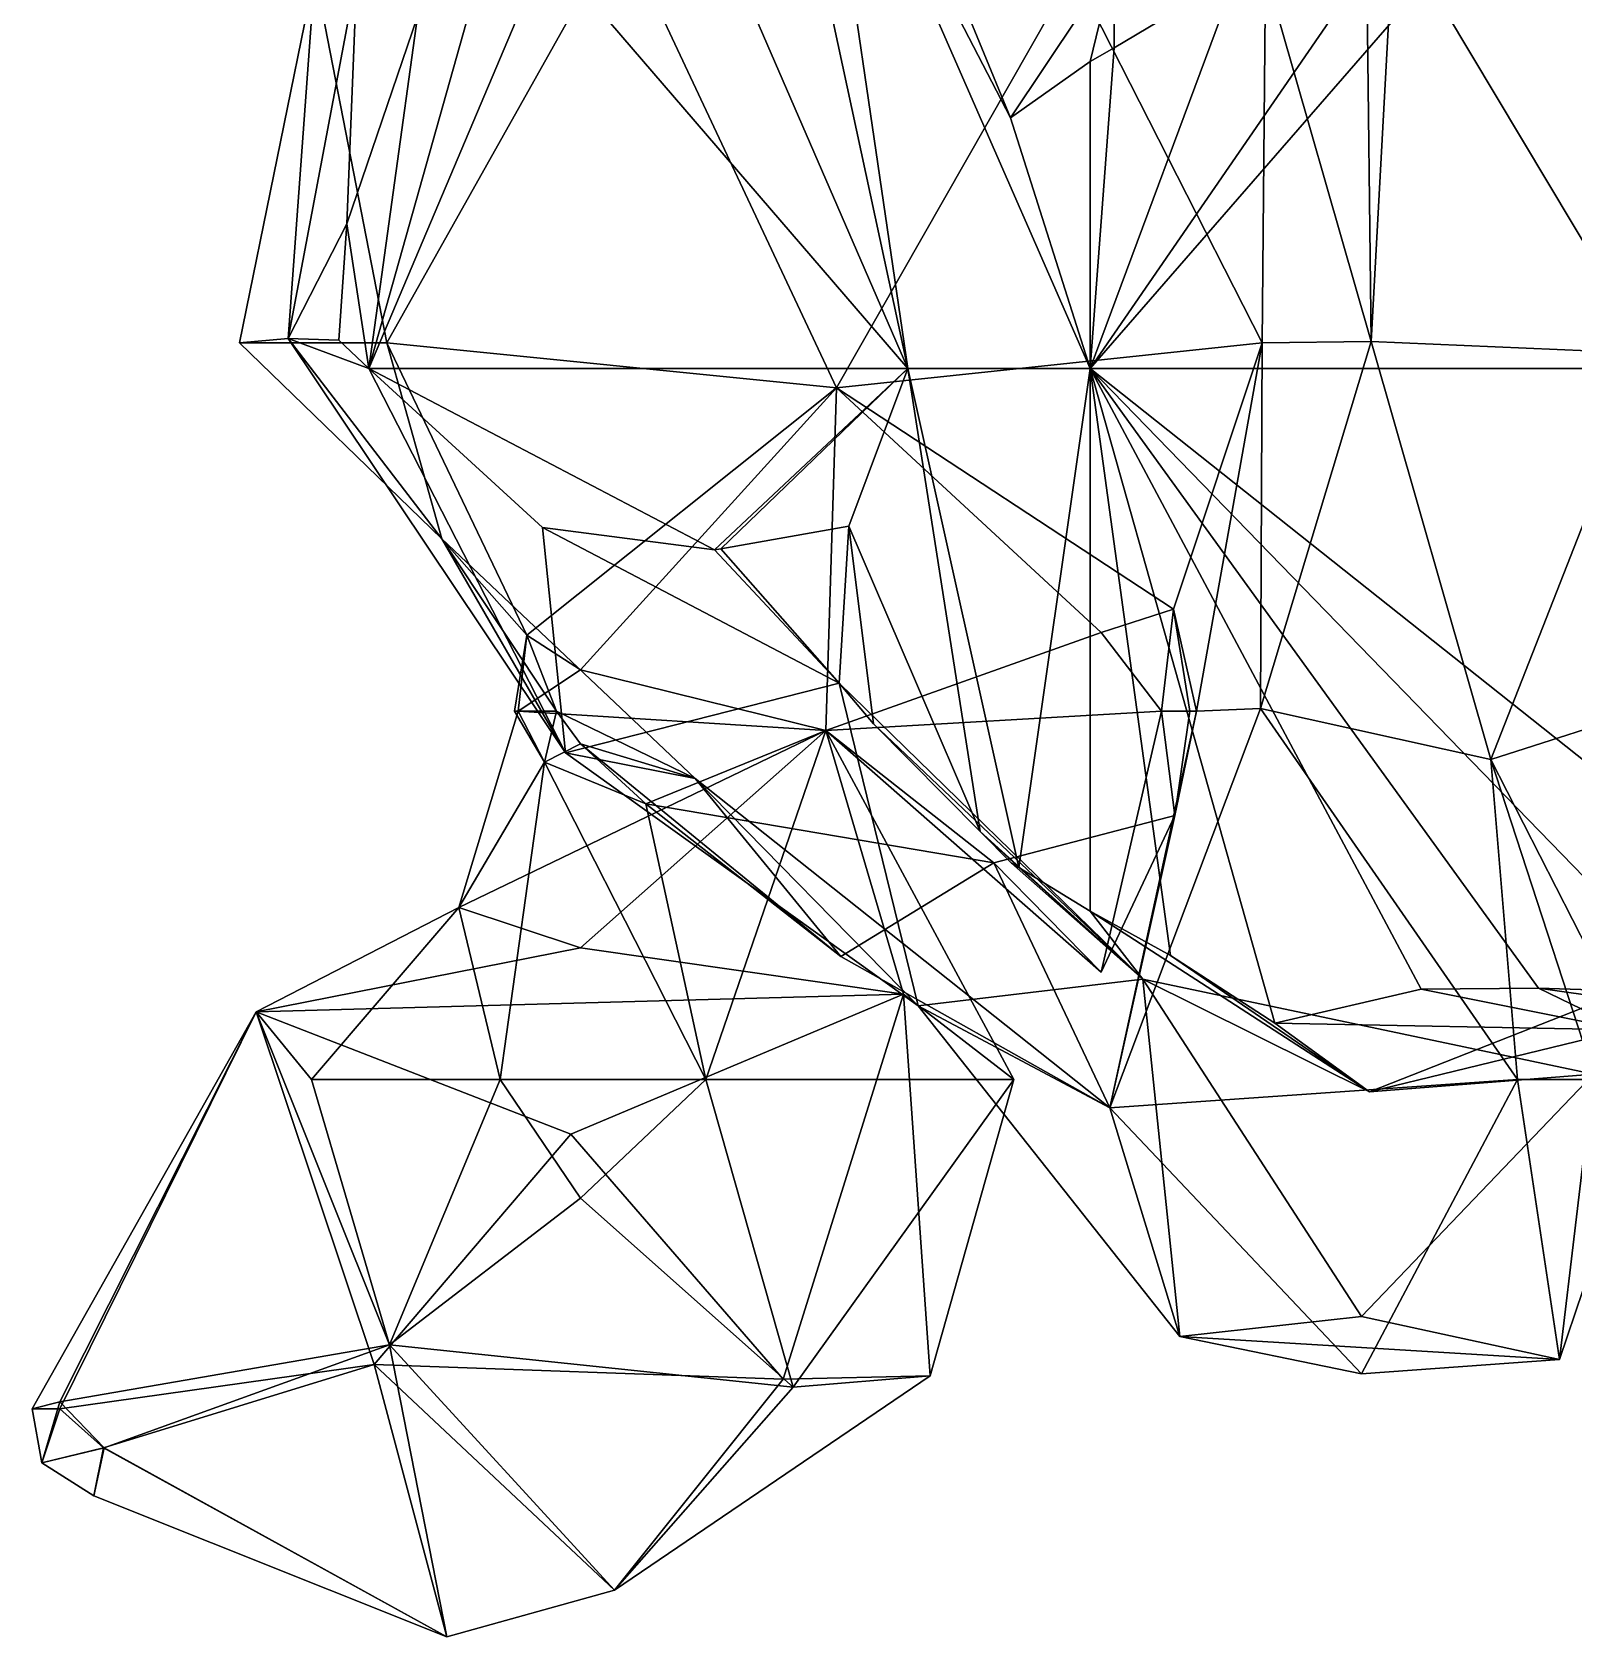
# Model space of a CAD drawing. Extents: x 290095 to 295679, y 4553756 to 4561441.
# Drawn here: x 291468.8 to 291543.4, y 4553890.9 to 4553968.6 of the extents above; entities that cross this region are included whole.
import ezdxf

# ---------------------------------------------------------------- set-up
doc = ezdxf.new("R2010")
doc.units = 0
doc.layers.add('Au_ppm_Pref_-_0_5', color=7, linetype='CONTINUOUS')

msp = doc.modelspace()

# ---------------------------------------------------------------- linework, layer by layer
at = {"layer": 'Au_ppm_Pref_-_0_5'}
for points in [[(291506.748, 4553982.551, 1833.035), (291511.171, 4553952.282, 1832.474), (291505.072, 4553980.606, 1832.474)], [(291520, 4553952.282, 1834.837), (291511.171, 4553952.282, 1832.474), (291506.748, 4553982.551, 1833.035)], [(291513.144, 4553971.714, 1834.109), (291516.139, 4553964.418, 1834.491), (291506.748, 4553982.551, 1833.035)], [(291516.139, 4553964.418, 1834.491), (291520, 4553952.282, 1834.837), (291506.748, 4553982.551, 1833.035)], [(291505.072, 4553980.606, 1832.474), (291511.171, 4553952.282, 1832.474), (291500.963, 4553975.835, 1831.1)], [(291511.171, 4553952.282, 1832.474), (291493.689, 4553972.604, 1828.968), (291500.963, 4553975.835, 1831.1)], [(291540.421, 4553975.759, 1842.519), (291520, 4553952.282, 1834.837), (291536.102, 4553975.669, 1841.158)], [(291570, 4553952.282, 1850.532), (291520, 4553952.282, 1834.837), (291540.421, 4553975.759, 1842.519)], [(291536.102, 4553975.669, 1841.158), (291520, 4553952.282, 1834.837), (291527.073, 4553971.333, 1838.089)], [(291540.421, 4553975.759, 1842.519), (291547.919, 4553975.924, 1844.878), (291570, 4553952.282, 1850.532)], [(291533.593, 4553953.594, 1823.159), (291534.687, 4553973.744, 1827.778), (291533.384, 4553971.342, 1823.373)], [(291547.1, 4553953.009, 1826.977), (291534.687, 4553973.744, 1827.778), (291533.593, 4553953.594, 1823.159)], [(291559.103, 4553972.477, 1828.414), (291534.687, 4553973.744, 1827.778), (291547.1, 4553953.009, 1826.977)], [(291497.256, 4553973.633, 1812.156), (291482.482, 4553971.418, 1817.248), (291485.969, 4553953.524, 1813.019)], [(291497.256, 4553973.633, 1812.156), (291485.969, 4553953.524, 1813.019), (291507.719, 4553951.349, 1811.97)], [(291497.256, 4553973.633, 1812.156), (291507.719, 4553951.349, 1811.97), (291519.187, 4553971.474, 1813.405)], [(291493.689, 4553972.604, 1828.968), (291485.089, 4553952.282, 1825.496), (291490.642, 4553971.996, 1828.118)], [(291511.171, 4553952.282, 1832.474), (291485.089, 4553952.282, 1825.496), (291493.689, 4553972.604, 1828.968)], [(291482.482, 4553971.418, 1817.248), (291481.185, 4553953.745, 1823.712), (291478.838, 4553953.524, 1817.433)], [(291482.482, 4553971.418, 1817.248), (291478.838, 4553953.524, 1817.433), (291485.969, 4553953.524, 1813.019)], [(291482.482, 4553971.418, 1817.248), (291484.518, 4553971.342, 1823.373), (291481.185, 4553953.745, 1823.712)], [(291490.642, 4553971.996, 1828.118), (291485.089, 4553952.282, 1825.496), (291487.442, 4553969.321, 1827.107)], [(291519.187, 4553971.474, 1813.405), (291507.719, 4553951.349, 1811.97), (291528.319, 4553953.524, 1815.971)], [(291521.16, 4553971.935, 1834.65), (291516.139, 4553964.418, 1834.491), (291513.144, 4553971.714, 1834.109)], [(291521.16, 4553971.935, 1834.65), (291520, 4553967.143, 1835.642), (291516.139, 4553964.418, 1834.491)], [(291528.49, 4553971.437, 1817.838), (291519.187, 4553971.474, 1813.405), (291528.319, 4553953.524, 1815.971)], [(291521.16, 4553971.935, 1834.65), (291521.16, 4553967.8, 1836.041), (291520, 4553967.143, 1835.642)], [(291521.16, 4553967.8, 1836.041), (291521.16, 4553971.935, 1834.65), (291527.073, 4553971.333, 1838.089)], [(291528.319, 4553953.524, 1815.971), (291533.593, 4553953.594, 1823.159), (291528.49, 4553971.437, 1817.838)], [(291533.384, 4553971.342, 1823.373), (291528.49, 4553971.437, 1817.838), (291533.593, 4553953.594, 1823.159)], [(291481.185, 4553953.745, 1823.712), (291484.518, 4553971.342, 1823.373), (291484.033, 4553959.281, 1825.617)], [(291487.442, 4553969.321, 1827.107), (291484.033, 4553959.281, 1825.617), (291484.518, 4553971.342, 1823.373)], [(291527.073, 4553971.333, 1838.089), (291520, 4553952.282, 1834.837), (291521.16, 4553967.8, 1836.041)], [(291484.033, 4553959.281, 1825.617), (291487.442, 4553969.321, 1827.107), (291485.089, 4553952.282, 1825.496)], [(291521.16, 4553967.8, 1836.041), (291520, 4553952.282, 1834.837), (291520, 4553967.143, 1835.642)], [(291520, 4553952.282, 1834.837), (291516.139, 4553964.418, 1834.491), (291520, 4553967.143, 1835.642)], [(291481.185, 4553953.745, 1823.712), (291484.033, 4553959.281, 1825.617), (291483.635, 4553953.661, 1825.187)], [(291483.635, 4553953.661, 1825.187), (291484.033, 4553959.281, 1825.617), (291485.089, 4553952.282, 1825.496)], [(291488.634, 4553944.048, 1817.433), (291478.838, 4553953.524, 1817.433), (291481.185, 4553953.745, 1823.712)], [(291483.635, 4553953.661, 1825.187), (291485.089, 4553952.282, 1825.496), (291481.185, 4553953.745, 1823.712)], [(291485.089, 4553952.282, 1825.496), (291494.617, 4553933.69, 1823.455), (291481.185, 4553953.745, 1823.712)], [(291488.634, 4553944.048, 1817.433), (291481.185, 4553953.745, 1823.712), (291494.617, 4553933.69, 1823.455)], [(291528.242, 4553935.841, 1818.569), (291533.593, 4553953.594, 1823.159), (291528.319, 4553953.524, 1815.971)], [(291528.242, 4553935.841, 1818.569), (291539.379, 4553933.37, 1823.981), (291533.593, 4553953.594, 1823.159)], [(291547.1, 4553953.009, 1826.977), (291533.593, 4553953.594, 1823.159), (291539.379, 4553933.37, 1823.981)], [(291488.634, 4553944.048, 1817.433), (291485.969, 4553953.524, 1813.019), (291478.838, 4553953.524, 1817.433)], [(291488.634, 4553944.048, 1817.433), (291492.736, 4553939.38, 1811.494), (291485.969, 4553953.524, 1813.019)], [(291507.719, 4553951.349, 1811.97), (291485.969, 4553953.524, 1813.019), (291492.736, 4553939.38, 1811.494)], [(291507.719, 4553951.349, 1811.97), (291524.026, 4553940.646, 1811.494), (291528.319, 4553953.524, 1815.971)], [(291525.142, 4553935.706, 1813.667), (291528.319, 4553953.524, 1815.971), (291524.026, 4553940.646, 1811.494)], [(291525.142, 4553935.706, 1813.667), (291528.242, 4553935.841, 1818.569), (291528.319, 4553953.524, 1815.971)], [(291555.097, 4553938.4, 1830.049), (291547.1, 4553953.009, 1826.977), (291539.379, 4553933.37, 1823.981)], [(291501.816, 4553943.514, 1829.587), (291493.505, 4553944.59, 1827.41), (291485.089, 4553952.282, 1825.496)], [(291501.816, 4553943.514, 1829.587), (291485.089, 4553952.282, 1825.496), (291511.171, 4553952.282, 1832.474)], [(291493.505, 4553944.59, 1827.41), (291494.617, 4553933.69, 1823.455), (291485.089, 4553952.282, 1825.496)], [(291502.13, 4553943.568, 1829.673), (291501.816, 4553943.514, 1829.587), (291511.171, 4553952.282, 1832.474)], [(291502.13, 4553943.568, 1829.673), (291511.171, 4553952.282, 1832.474), (291508.326, 4553944.659, 1831.387)], [(291514.676, 4553929.892, 1832.474), (291508.326, 4553944.659, 1831.387), (291511.171, 4553952.282, 1832.474)], [(291511.171, 4553952.282, 1832.474), (291516.54, 4553928.149, 1832.903), (291514.676, 4553929.892, 1832.474)], [(291520, 4553952.282, 1834.837), (291516.54, 4553928.149, 1832.903), (291511.171, 4553952.282, 1832.474)], [(291520, 4553952.282, 1834.837), (291520, 4553926.032, 1833.74), (291516.54, 4553928.149, 1832.903)], [(291520, 4553926.032, 1833.74), (291520, 4553952.282, 1834.837), (291523.89, 4553923.88, 1835.404)], [(291523.89, 4553923.88, 1835.404), (291520, 4553952.282, 1834.837), (291528.938, 4553920.617, 1837.544)], [(291520, 4553952.282, 1834.837), (291536.019, 4553922.257, 1840.805), (291528.938, 4553920.617, 1837.544)], [(291520, 4553952.282, 1834.837), (291541.695, 4553922.306, 1843.366), (291536.019, 4553922.257, 1840.805)], [(291520, 4553952.282, 1834.837), (291549.362, 4553922.064, 1846.813), (291541.695, 4553922.306, 1843.366)], [(291520, 4553952.282, 1834.837), (291554.757, 4553924.695, 1849.356), (291549.362, 4553922.064, 1846.813)], [(291520, 4553952.282, 1834.837), (291570, 4553952.282, 1850.532), (291554.757, 4553924.695, 1849.356)], [(291507.719, 4553951.349, 1811.97), (291492.736, 4553939.38, 1811.494), (291495.334, 4553937.709, 1810.826)], [(291507.203, 4553934.778, 1806.025), (291507.719, 4553951.349, 1811.97), (291495.334, 4553937.709, 1810.826)], [(291507.203, 4553934.778, 1806.025), (291520.533, 4553939.521, 1810.222), (291507.719, 4553951.349, 1811.97)], [(291507.719, 4553951.349, 1811.97), (291520.533, 4553939.521, 1810.222), (291524.026, 4553940.646, 1811.494)], [(291493.505, 4553944.59, 1827.41), (291501.816, 4553943.514, 1829.587), (291507.855, 4553937.06, 1828.928)], [(291493.505, 4553944.59, 1827.41), (291507.855, 4553937.06, 1828.928), (291494.617, 4553933.69, 1823.455)], [(291507.855, 4553937.06, 1828.928), (291502.13, 4553943.568, 1829.673), (291508.326, 4553944.659, 1831.387)], [(291509.52, 4553935.091, 1831.305), (291507.855, 4553937.06, 1828.928), (291508.326, 4553944.659, 1831.387)], [(291509.52, 4553935.091, 1831.305), (291508.326, 4553944.659, 1831.387), (291514.676, 4553929.892, 1832.474)], [(291488.634, 4553944.048, 1817.433), (291494.617, 4553933.69, 1823.455), (291500.878, 4553932.448, 1817.433)], [(291500.878, 4553932.448, 1817.433), (291494.169, 4553935.706, 1812.043), (291488.634, 4553944.048, 1817.433)], [(291488.634, 4553944.048, 1817.433), (291494.169, 4553935.706, 1812.043), (291492.736, 4553939.38, 1811.494)], [(291507.855, 4553937.06, 1828.928), (291501.816, 4553943.514, 1829.587), (291502.13, 4553943.568, 1829.673)], [(291524.026, 4553940.646, 1811.494), (291520.533, 4553939.521, 1810.222), (291523.452, 4553935.706, 1810.118)], [(291524.026, 4553940.646, 1811.494), (291523.452, 4553935.706, 1810.118), (291524.829, 4553935.706, 1811.494)], [(291525.142, 4553935.706, 1813.667), (291524.026, 4553940.646, 1811.494), (291524.829, 4553935.706, 1811.494)], [(291494.169, 4553935.706, 1812.043), (291492.137, 4553935.706, 1811.494), (291492.736, 4553939.38, 1811.494)], [(291492.736, 4553939.38, 1811.494), (291492.137, 4553935.706, 1811.494), (291492.314, 4553935.706, 1810.07)], [(291492.736, 4553939.38, 1811.494), (291492.314, 4553935.706, 1810.07), (291495.334, 4553937.709, 1810.826)], [(291507.203, 4553934.778, 1806.025), (291523.452, 4553935.706, 1810.118), (291520.533, 4553939.521, 1810.222)], [(291555.097, 4553938.4, 1830.049), (291539.379, 4553933.37, 1823.981), (291544.359, 4553918.153, 1829.875)], [(291507.203, 4553934.778, 1806.025), (291495.334, 4553937.709, 1810.826), (291492.314, 4553935.706, 1810.07)], [(291507.855, 4553937.06, 1828.928), (291511.683, 4553921.456, 1822.787), (291494.617, 4553933.69, 1823.455)], [(291507.855, 4553937.06, 1828.928), (291509.52, 4553935.091, 1831.305), (291522.549, 4553922.734, 1828.867)], [(291507.855, 4553937.06, 1828.928), (291522.549, 4553922.734, 1828.867), (291511.683, 4553921.456, 1822.787)], [(291507.203, 4553934.778, 1806.025), (291492.314, 4553935.706, 1810.07), (291489.455, 4553926.201, 1805.555)], [(291493.59, 4553933.239, 1811.494), (291489.455, 4553926.201, 1805.555), (291492.314, 4553935.706, 1810.07)], [(291494.169, 4553935.706, 1812.043), (291493.59, 4553933.239, 1811.494), (291492.137, 4553935.706, 1811.494)], [(291492.137, 4553935.706, 1811.494), (291493.59, 4553933.239, 1811.494), (291492.314, 4553935.706, 1810.07)], [(291494.169, 4553935.706, 1812.043), (291495.334, 4553934.13, 1812.019), (291493.59, 4553933.239, 1811.494)], [(291494.169, 4553935.706, 1812.043), (291500.878, 4553932.448, 1817.433), (291495.334, 4553934.13, 1812.019)], [(291507.203, 4553934.778, 1806.025), (291520.533, 4553923.079, 1807.285), (291523.452, 4553935.706, 1810.118)], [(291524.097, 4553930.664, 1811.494), (291523.452, 4553935.706, 1810.118), (291520.533, 4553923.079, 1807.285)], [(291528.242, 4553935.841, 1818.569), (291520.947, 4553916.52, 1817.42), (291540.681, 4553917.888, 1819.814)], [(291528.242, 4553935.841, 1818.569), (291525.142, 4553935.706, 1813.667), (291520.947, 4553916.52, 1817.42)], [(291525.142, 4553935.706, 1813.667), (291524.097, 4553930.664, 1811.494), (291520.947, 4553916.52, 1817.42)], [(291524.097, 4553930.664, 1811.494), (291524.829, 4553935.706, 1811.494), (291523.452, 4553935.706, 1810.118)], [(291525.142, 4553935.706, 1813.667), (291524.829, 4553935.706, 1811.494), (291524.097, 4553930.664, 1811.494)], [(291528.242, 4553935.841, 1818.569), (291540.681, 4553917.888, 1819.814), (291539.379, 4553933.37, 1823.981)], [(291514.676, 4553929.892, 1832.474), (291522.549, 4553922.734, 1828.867), (291509.52, 4553935.091, 1831.305)], [(291507.203, 4553934.778, 1806.025), (291489.455, 4553926.201, 1805.555), (291495.334, 4553924.262, 1803.43)], [(291495.334, 4553934.13, 1812.019), (291498.499, 4553931.23, 1811.494), (291493.59, 4553933.239, 1811.494)], [(291507.203, 4553934.778, 1806.025), (291495.334, 4553924.262, 1803.43), (291510.963, 4553922.022, 1798.688)], [(291495.334, 4553934.13, 1812.019), (291500.878, 4553932.448, 1817.433), (291507.933, 4553923.841, 1813.479)], [(291495.334, 4553934.13, 1812.019), (291507.933, 4553923.841, 1813.479), (291498.499, 4553931.23, 1811.494)], [(291507.203, 4553934.778, 1806.025), (291501.408, 4553917.888, 1808.418), (291498.499, 4553931.23, 1811.494)], [(291507.203, 4553934.778, 1806.025), (291498.499, 4553931.23, 1811.494), (291515.345, 4553928.369, 1811.494)], [(291507.203, 4553934.778, 1806.025), (291516.308, 4553917.888, 1804.966), (291501.408, 4553917.888, 1808.418)], [(291507.203, 4553934.778, 1806.025), (291515.345, 4553928.369, 1811.494), (291520.533, 4553923.079, 1807.285)], [(291507.203, 4553934.778, 1806.025), (291510.963, 4553922.022, 1798.688), (291516.308, 4553917.888, 1804.966)], [(291500.878, 4553932.448, 1817.433), (291494.617, 4553933.69, 1823.455), (291511.683, 4553921.456, 1822.787)], [(291539.379, 4553933.37, 1823.981), (291547.285, 4553917.888, 1823.373), (291544.359, 4553918.153, 1829.875)], [(291539.379, 4553933.37, 1823.981), (291540.681, 4553917.888, 1819.814), (291547.285, 4553917.888, 1823.373)], [(291493.59, 4553933.239, 1811.494), (291491.449, 4553917.888, 1807.386), (291489.455, 4553926.201, 1805.555)], [(291493.59, 4553933.239, 1811.494), (291501.408, 4553917.888, 1808.418), (291491.449, 4553917.888, 1807.386)], [(291493.59, 4553933.239, 1811.494), (291498.499, 4553931.23, 1811.494), (291501.408, 4553917.888, 1808.418)], [(291511.683, 4553921.456, 1822.787), (291520.947, 4553916.52, 1817.42), (291500.878, 4553932.448, 1817.433)], [(291500.878, 4553932.448, 1817.433), (291520.947, 4553916.52, 1817.42), (291507.933, 4553923.841, 1813.479)], [(291507.933, 4553923.841, 1813.479), (291515.345, 4553928.369, 1811.494), (291498.499, 4553931.23, 1811.494)], [(291515.345, 4553928.369, 1811.494), (291520.947, 4553916.52, 1817.42), (291524.097, 4553930.664, 1811.494)], [(291515.345, 4553928.369, 1811.494), (291524.097, 4553930.664, 1811.494), (291520.533, 4553923.079, 1807.285)], [(291514.676, 4553929.892, 1832.474), (291516.54, 4553928.149, 1832.903), (291516.195, 4553928.36, 1832.819)], [(291514.676, 4553929.892, 1832.474), (291516.195, 4553928.36, 1832.819), (291522.549, 4553922.734, 1828.867)], [(291507.933, 4553923.841, 1813.479), (291520.947, 4553916.52, 1817.42), (291515.345, 4553928.369, 1811.494)], [(291522.549, 4553922.734, 1828.867), (291516.195, 4553928.36, 1832.819), (291516.54, 4553928.149, 1832.903)], [(291522.549, 4553922.734, 1828.867), (291516.54, 4553928.149, 1832.903), (291520, 4553926.032, 1833.74)], [(291489.455, 4553926.201, 1805.555), (291482.319, 4553917.888, 1805.555), (291479.648, 4553921.163, 1799.79)], [(291489.455, 4553926.201, 1805.555), (291479.648, 4553921.163, 1799.79), (291495.334, 4553924.262, 1803.43)], [(291491.449, 4553917.888, 1807.386), (291482.319, 4553917.888, 1805.555), (291489.455, 4553926.201, 1805.555)], [(291522.549, 4553922.734, 1828.867), (291520, 4553926.032, 1833.74), (291533.511, 4553917.295, 1835.531)], [(291520, 4553926.032, 1833.74), (291523.89, 4553923.88, 1835.404), (291533.511, 4553917.295, 1835.531)], [(291545.859, 4553920.289, 1841.343), (291553.251, 4553925.071, 1835.251), (291533.511, 4553917.295, 1835.531)], [(291533.511, 4553917.295, 1835.531), (291553.251, 4553925.071, 1835.251), (291544.359, 4553918.153, 1829.875)], [(291495.334, 4553924.262, 1803.43), (291479.648, 4553921.163, 1799.79), (291510.963, 4553922.022, 1798.688)], [(291533.511, 4553917.295, 1835.531), (291523.89, 4553923.88, 1835.404), (291528.938, 4553920.617, 1837.544)], [(291511.683, 4553921.456, 1822.787), (291522.549, 4553922.734, 1828.867), (291524.338, 4553905.451, 1823.373)], [(291522.549, 4553922.734, 1828.867), (291533.511, 4553917.295, 1835.531), (291544.359, 4553918.153, 1829.875)], [(291544.359, 4553918.153, 1829.875), (291533.132, 4553906.423, 1827.194), (291522.549, 4553922.734, 1828.867)], [(291522.549, 4553922.734, 1828.867), (291533.132, 4553906.423, 1827.194), (291524.338, 4553905.451, 1823.373)], [(291510.963, 4553922.022, 1798.688), (291479.648, 4553921.163, 1799.79), (291494.875, 4553915.241, 1796.261)], [(291510.963, 4553922.022, 1798.688), (291494.875, 4553915.241, 1796.261), (291505.142, 4553903.392, 1796.099)], [(291512.261, 4553903.547, 1799.615), (291510.963, 4553922.022, 1798.688), (291505.142, 4553903.392, 1796.099)], [(291516.308, 4553917.888, 1804.966), (291510.963, 4553922.022, 1798.688), (291512.261, 4553903.547, 1799.615)], [(291536.019, 4553922.257, 1840.805), (291545.859, 4553920.289, 1841.343), (291528.938, 4553920.617, 1837.544)], [(291545.859, 4553920.289, 1841.343), (291536.019, 4553922.257, 1840.805), (291541.695, 4553922.306, 1843.366)], [(291559.729, 4553919.745, 1847.357), (291541.695, 4553922.306, 1843.366), (291549.362, 4553922.064, 1846.813)], [(291559.729, 4553919.745, 1847.357), (291545.859, 4553920.289, 1841.343), (291541.695, 4553922.306, 1843.366)], [(291470.136, 4553902.289, 1800.355), (291468.8, 4553901.959, 1799.615), (291479.648, 4553921.163, 1799.79)], [(291470.136, 4553901.952, 1798.988), (291479.648, 4553921.163, 1799.79), (291468.8, 4553901.959, 1799.615)], [(291485.345, 4553904.103, 1796.251), (291479.648, 4553921.163, 1799.79), (291470.136, 4553901.952, 1798.988)], [(291470.136, 4553902.289, 1800.355), (291479.648, 4553921.163, 1799.79), (291486.1, 4553905.056, 1803.86)], [(291485.345, 4553904.103, 1796.251), (291494.875, 4553915.241, 1796.261), (291479.648, 4553921.163, 1799.79)], [(291479.648, 4553921.163, 1799.79), (291482.319, 4553917.888, 1805.555), (291486.1, 4553905.056, 1803.86)], [(291511.683, 4553921.456, 1822.787), (291524.338, 4553905.451, 1823.373), (291520.947, 4553916.52, 1817.42)], [(291545.859, 4553920.289, 1841.343), (291533.511, 4553917.295, 1835.531), (291528.938, 4553920.617, 1837.544)], [(291491.449, 4553917.888, 1807.386), (291486.1, 4553905.056, 1803.86), (291482.319, 4553917.888, 1805.555)], [(291491.449, 4553917.888, 1807.386), (291495.334, 4553912.141, 1807.47), (291486.1, 4553905.056, 1803.86)], [(291501.408, 4553917.888, 1808.418), (291495.334, 4553912.141, 1807.47), (291491.449, 4553917.888, 1807.386)], [(291501.408, 4553917.888, 1808.418), (291505.632, 4553902.999, 1804.552), (291495.334, 4553912.141, 1807.47)], [(291501.408, 4553917.888, 1808.418), (291516.308, 4553917.888, 1804.966), (291505.632, 4553902.999, 1804.552)], [(291516.308, 4553917.888, 1804.966), (291512.261, 4553903.547, 1799.615), (291505.632, 4553902.999, 1804.552)], [(291540.681, 4553917.888, 1819.814), (291520.947, 4553916.52, 1817.42), (291533.132, 4553903.65, 1818.627)], [(291544.359, 4553918.153, 1829.875), (291542.708, 4553904.345, 1823.373), (291533.132, 4553906.423, 1827.194)], [(291542.708, 4553904.345, 1823.373), (291540.681, 4553917.888, 1819.814), (291533.132, 4553903.65, 1818.627)], [(291542.708, 4553904.345, 1823.373), (291547.285, 4553917.888, 1823.373), (291540.681, 4553917.888, 1819.814)], [(291544.359, 4553918.153, 1829.875), (291547.285, 4553917.888, 1823.373), (291542.708, 4553904.345, 1823.373)], [(291533.132, 4553903.65, 1818.627), (291520.947, 4553916.52, 1817.42), (291524.338, 4553905.451, 1823.373)], [(291485.345, 4553904.103, 1796.251), (291505.142, 4553903.392, 1796.099), (291494.875, 4553915.241, 1796.261)], [(291505.632, 4553902.999, 1804.552), (291486.1, 4553905.056, 1803.86), (291495.334, 4553912.141, 1807.47)], [(291524.338, 4553905.451, 1823.373), (291533.132, 4553906.423, 1827.194), (291542.708, 4553904.345, 1823.373)], [(291524.338, 4553905.451, 1823.373), (291542.708, 4553904.345, 1823.373), (291533.132, 4553903.65, 1818.627)], [(291470.136, 4553902.289, 1800.355), (291486.1, 4553905.056, 1803.86), (291472.289, 4553900.07, 1800.63)], [(291472.289, 4553900.07, 1800.63), (291486.1, 4553905.056, 1803.86), (291488.865, 4553890.92, 1799.615)], [(291486.1, 4553905.056, 1803.86), (291496.979, 4553893.182, 1799.41), (291488.865, 4553890.92, 1799.615)], [(291486.1, 4553905.056, 1803.86), (291505.632, 4553902.999, 1804.552), (291496.979, 4553893.182, 1799.41)], [(291485.345, 4553904.103, 1796.251), (291470.136, 4553901.952, 1798.988), (291472.249, 4553900.07, 1798.619)], [(291472.249, 4553900.07, 1798.619), (291488.865, 4553890.92, 1799.615), (291485.345, 4553904.103, 1796.251)], [(291485.345, 4553904.103, 1796.251), (291488.865, 4553890.92, 1799.615), (291496.979, 4553893.182, 1799.41)], [(291485.345, 4553904.103, 1796.251), (291496.979, 4553893.182, 1799.41), (291505.142, 4553903.392, 1796.099)], [(291512.261, 4553903.547, 1799.615), (291496.979, 4553893.182, 1799.41), (291505.632, 4553902.999, 1804.552)], [(291496.979, 4553893.182, 1799.41), (291512.261, 4553903.547, 1799.615), (291505.142, 4553903.392, 1796.099)], [(291469.265, 4553899.339, 1799.626), (291468.8, 4553901.959, 1799.615), (291470.136, 4553902.289, 1800.355)], [(291469.265, 4553899.339, 1799.626), (291470.136, 4553902.289, 1800.355), (291472.289, 4553900.07, 1800.63)], [(291468.8, 4553901.959, 1799.615), (291469.265, 4553899.339, 1799.626), (291470.136, 4553901.952, 1798.988)], [(291472.249, 4553900.07, 1798.619), (291470.136, 4553901.952, 1798.988), (291469.265, 4553899.339, 1799.626)], [(291472.249, 4553900.07, 1798.619), (291469.265, 4553899.339, 1799.626), (291471.783, 4553897.74, 1799.615)], [(291472.289, 4553900.07, 1800.63), (291471.783, 4553897.74, 1799.615), (291469.265, 4553899.339, 1799.626)], [(291472.249, 4553900.07, 1798.619), (291471.783, 4553897.74, 1799.615), (291488.865, 4553890.92, 1799.615)], [(291472.289, 4553900.07, 1800.63), (291488.865, 4553890.92, 1799.615), (291471.783, 4553897.74, 1799.615)]]:
    msp.add_3dface(points, dxfattribs=at)

doc.saveas('drawing.dxf')
